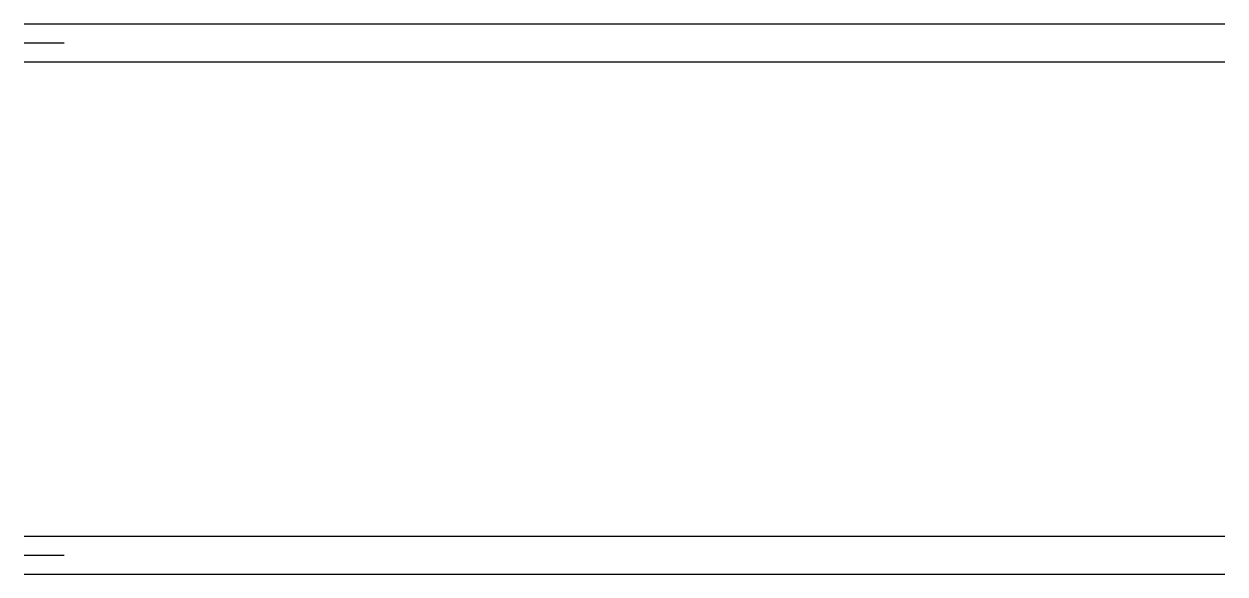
# Model space of a CAD drawing. Header units: millimetres. Extents: x 0 to 240, y 62 to 172.
import ezdxf

# ---------------------------------------------------------------- set-up
doc = ezdxf.new("R2010")
doc.units = ezdxf.units.MM

msp = doc.modelspace()

# ---------------------------------------------------------------- linework, layer by layer
for p, q in [((0, 172.4), (240, 172.4)), ((0, 168.6), (8, 168.6)), ((0, 164.8), (240, 164.8)), ((0, 70), (240, 70)), ((0, 66.2), (8, 66.2)), ((0, 62.4), (240, 62.4))]:
    msp.add_line(p, q)

doc.saveas('drawing.dxf')
